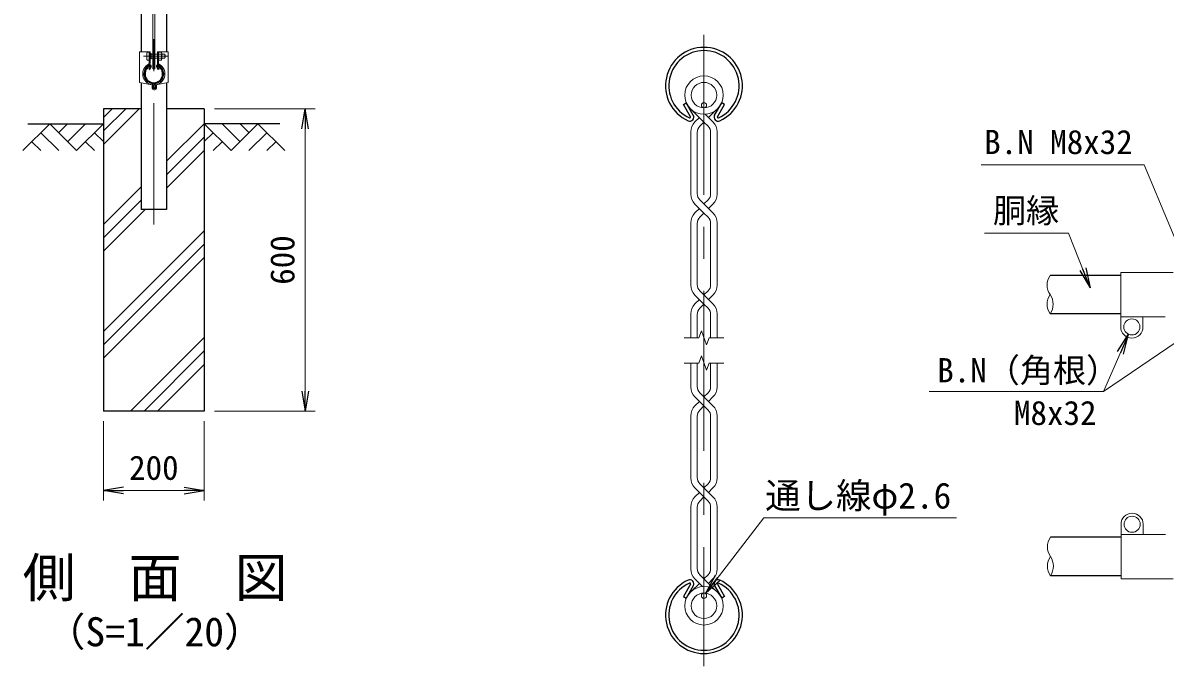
# Model space of a CAD drawing. Units: millimetres, scale not verified. Extents: x -4200 to 4200, y -2970 to 2970.
# Drawn here: x -303 to 1961, y -955 to 321 of the extents above; entities that cross this region are included whole.
import ezdxf
from ezdxf.enums import TextEntityAlignment as Align

# ---------------------------------------------------------------- set-up
doc = ezdxf.new("R2010")
doc.units = ezdxf.units.MM
doc.header["$LTSCALE"] = 10
doc.linetypes.add('USER1', pattern=[50.8, 31.75, -6.35, 6.35, -6.35])
for name, color, linetype, lineweight in [('0-0_D-TTL-TXT', 7, 'Continuous', 25), ('0-1_D-BMK', 2, 'USER1', 13), ('0-2_D-STR1', 1, 'Continuous', 25), ('0-3_D-STR-DIM', 7, 'Continuous', 13), ('0-4_0', 7, 'Continuous', 25), ('0-8_D-BGD', 7, 'Continuous', 25), ('0-9_D-STR4', 7, 'Continuous', 25), ('0-A_D-DCR-HCH', 7, 'Continuous', 13), ('0-B_D-STR3', 3, 'Continuous', 13), ('0-C_D-STR2', 7, 'Continuous', 13), ('0-D_D-STR-TXT', 7, 'Continuous', 13)]:
    doc.layers.add(name, color=color, linetype=linetype, lineweight=lineweight)
doc.styles.add('ＭＳ ゴシック', font='')
doc.styles.get('ＭＳ ゴシック').set_extended_font_data('MS Gothic')

# ---------------------------------------------------------------- blocks, each defined once
blk = doc.blocks.new('_Open')
at = {"layer": '0-4_0'}
blk.add_line((-10, 1.667), (0, 0), dxfattribs=at)
blk.add_lwpolyline([(-10, -1.667), (0, 0), (-10, 0)], dxfattribs=at)

msp = doc.modelspace()

# ---------------------------------------------------------------- linework, layer by layer
at = {"layer": '0-1_D-BMK'}
for p, q in [((-43.67, 1177.33), (-43.67, -79.73)), ((1046.96, 296.9), (1046.96, -955.42)), ((-64, 254.27), (-15.12, 254.27))]:
    msp.add_line(p, q, dxfattribs=at)
at = {"layer": '0-2_D-STR1'}
for p, q in [((-69.07, 664.77), (-69.07, 263.27)), ((-18.27, 664.77), (-18.27, 263.27)), ((-50.35, 234.6), (-53.85, 228.52)), ((-53.85, 228.52), (-52.47, 227.72)), ((-48.96, 233.8), (-52.47, 227.72)), ((-38.39, 233.8), (-34.88, 227.72)), ((-37, 234.6), (-33.49, 228.52)), ((-33.49, 228.52), (-34.88, 227.72)), ((-69.07, 201.6), (-69.07, -49.73)), ((-18.27, 201.6), (-18.27, -49.73)), ((1006.23, 158.69), (1011.79, 161.9)), ((1020.27, 134.38), (1006.23, 158.69)), ((1025.83, 137.59), (1011.79, 161.9)), ((1068.1, 137.59), (1082.14, 161.9)), ((1073.66, 134.38), (1087.7, 158.69)), ((1087.7, 158.69), (1082.14, 161.9)), ((-18.27, -49.73), (-69.07, -49.73)), ((1873.24, -180.49), (1733.24, -180.49)), ((1873.24, -256.69), (1733.24, -256.69)), ((1873.74, -699.86), (1733.74, -699.86)), ((1873.74, -776.06), (1733.74, -776.06)), ((1020.27, -792.9), (1006.23, -817.21)), ((1025.83, -796.11), (1011.79, -820.42)), ((1068.1, -796.11), (1082.14, -820.42)), ((1073.66, -792.9), (1087.7, -817.21)), ((1006.23, -817.21), (1011.79, -820.42)), ((1087.7, -817.21), (1082.14, -820.42))]:
    msp.add_line(p, q, dxfattribs=at)
for centre, radius, start, end in [((1046.97, 195.7), 76.2, 294.32478, 245.67522), ((1046.97, 195.7), 69.78, 294.32478, 245.67522), ((-43.67, 219.27), 19.05, 114.32478, 65.67522), ((-43.67, 219.27), 17.45, 114.32478, 65.67522), ((-50.69, 234.8), 2, 330, 114.32478), ((-50.69, 234.8), 0.401, 330, 114.32478), ((-36.65, 234.8), 2, 65.67522, 210), ((-36.65, 234.8), 0.401, 65.67522, 210), ((1018.88, 133.58), 8.02, 245.67522, 30), ((1075.05, 133.58), 8.02, 150, 294.32478), ((1018.88, 133.58), 1.6, 245.67522, 30), ((1075.05, 133.58), 1.6, 150, 294.32478), ((1046.97, -854.22), 76.2, 114.32478, 65.67522), ((1046.97, -854.22), 69.78, 114.32478, 65.67522), ((1018.88, -792.1), 8.02, 330, 114.32478), ((1018.88, -792.1), 1.6, 330, 114.32478), ((1075.05, -792.1), 8.02, 65.67522, 210), ((1075.05, -792.1), 1.6, 65.67522, 210)]:
    msp.add_arc(centre, radius, start, end, dxfattribs=at)
at = {"layer": '0-3_D-STR-DIM'}
for p, q in [((76.33, 150.27), (276.33, 150.27)), ((256.33, -409.73), (256.33, 110.27)), ((1041.83, -290.16), (1036.7, -304.26)), ((1052.1, -318.36), (1041.83, -290.16)), ((1007.83, -304.26), (1036.7, -304.26)), ((1057.23, -304.26), (1052.1, -318.36)), ((1057.23, -304.26), (1086.1, -304.26)), ((1007.83, -354.26), (1036.7, -354.26)), ((1041.83, -340.16), (1036.7, -354.26)), ((1052.1, -368.35), (1041.83, -340.16)), ((1057.23, -354.26), (1052.1, -368.35)), ((1057.23, -354.26), (1086.1, -354.26)), ((76.33, -449.73), (276.33, -449.73)), ((-143.67, -469.73), (-143.67, -627.05)), ((56.33, -469.73), (56.33, -627.05)), ((-103.67, -607.05), (16.33, -607.05))]:
    msp.add_line(p, q, dxfattribs=at)
for centre, start, end in [((1760.48, -199.54), 145.03504, 214.96496), ((1760.48, -237.64), 145.03422, 214.96578), ((1706, -237.64), 325.03504, 34.96496), ((1760.98, -718.91), 145.03504, 214.96496), ((1760.98, -757.01), 145.03422, 214.96578), ((1706.5, -757.01), 325.03504, 34.96496)]:
    msp.add_arc(centre, 33.24, start, end, dxfattribs=at)
at = {"layer": '0-8_D-BGD'}
for p, q in [((-293.67, 120.27), (-143.67, 120.27)), ((206.33, 120.27), (56.33, 120.27))]:
    msp.add_line(p, q, dxfattribs=at)
at = {"layer": '0-9_D-STR4'}
for p, q in [((-143.67, 150.27), (-143.67, -449.73)), ((-69.07, 150.27), (-143.67, 150.27)), ((56.33, 150.27), (-18.27, 150.27)), ((56.33, 150.27), (56.33, -449.73)), ((56.33, -449.73), (-143.67, -449.73))]:
    msp.add_line(p, q, dxfattribs=at)
at = {"layer": '0-A_D-DCR-HCH'}
for p, q in [((-143.67, 79.54), (-72.94, 150.27)), ((-143.67, 106.06), (-99.46, 150.27)), ((-143.67, 132.57), (-125.98, 150.27)), ((-250.1, 120.27), (-303.31, 67.06)), ((-250.1, 120.27), (-196.88, 67.06)), ((-232.36, 102.53), (-214.62, 120.27)), ((-214.62, 84.79), (-179.15, 120.27)), ((-196.88, 67.06), (-143.67, 120.27)), ((-18.27, 45.84), (56.33, 120.44)), ((109.54, 67.06), (56.33, 120.27)), ((127.28, 84.79), (91.8, 120.27)), ((162.75, 120.27), (109.54, 67.06)), ((145.11, 102.44), (127.28, 120.27)), ((162.75, 120.27), (215.96, 67.06)), ((-267.83, 102.53), (-232.2, 67.06)), ((-161.41, 102.53), (-143.67, 84.88)), ((-18.27, 19.33), (56.33, 93.93)), ((74.07, 102.53), (56.33, 84.88)), ((180.49, 102.53), (144.85, 67.06)), ((-285.57, 84.79), (-267.75, 67.06)), ((-179.15, 84.79), (-161.33, 67.06)), ((91.8, 84.79), (73.98, 67.06)), ((198.23, 84.79), (180.41, 67.06)), ((-18.27, -7.19), (56.33, 67.41)), ((-143.67, -79.56), (-69.07, -4.96)), ((-143.67, -106.07), (-69.07, -31.47)), ((-143.67, -132.59), (-60.81, -49.73)), ((-143.67, -291.69), (56.33, -91.69)), ((-143.67, -318.21), (56.33, -118.21)), ((-143.67, -344.72), (56.33, -144.72)), ((-89.58, -449.73), (56.33, -303.82)), ((-63.06, -449.73), (56.33, -330.34)), ((-36.55, -449.73), (56.33, -356.86))]:
    msp.add_line(p, q, dxfattribs=at)
at = {"layer": '0-B_D-STR3'}
for p, q in [((-45.92, 1136.27), (-45.92, 229.27)), ((-41.42, 1136.27), (-41.42, 229.27)), ((-72.22, 263.27), (-72.22, 202.18)), ((-72.22, 263.27), (-50.67, 263.27)), ((-57.77, 260.77), (-57.77, 247.77)), ((-52.97, 263.27), (-52.97, 240.44)), ((-50.67, 263.27), (-50.67, 240.44)), ((-48.97, 259.59), (-50.67, 259.59)), ((-48.97, 259.59), (-48.97, 248.95)), ((-48.97, 258.27), (-45.92, 258.27)), ((-48.97, 250.27), (-45.92, 250.27)), ((-41.42, 258.27), (-36.67, 258.27)), ((-41.42, 250.27), (-36.67, 250.27)), ((-36.67, 263.27), (-36.67, 240.44)), ((-36.67, 263.27), (-15.12, 263.27)), ((-34.37, 263.27), (-34.37, 240.44)), ((-28.87, 262.37), (-34.37, 262.37)), ((-28.87, 258.32), (-34.37, 258.32)), ((-28.87, 250.22), (-34.37, 250.22)), ((-27.87, 260.18), (-27.87, 248.23)), ((-27.87, 258.27), (-21.97, 258.27)), ((-27.87, 250.27), (-21.97, 250.27)), ((-21.97, 258.27), (-21.97, 250.27)), ((-15.12, 263.27), (-15.12, 202.18)), ((-48.97, 248.95), (-50.67, 248.95)), ((-45.92, 229.27), (-41.42, 229.27)), ((-28.87, 246.17), (-34.37, 246.17)), ((-72.22, 202.18), (-47.78, 197.66)), ((-46.97, 196.67), (-46.97, 191.27)), ((-44.67, 196.67), (-44.67, 191.27)), ((-43.67, 190.27), (-41.37, 190.27)), ((-43.67, 187.97), (-41.37, 187.97)), ((-42.67, 196.67), (-42.67, 191.77)), ((-42.67, 191.77), (-40.37, 191.77)), ((-40.37, 196.67), (-40.37, 191.27)), ((-40.37, 196.67), (-38.07, 196.67)), ((-15.12, 202.18), (-39.56, 197.66)), ((-38.07, 196.67), (-38.07, 191.27)), ((1873.24, -174.59), (1873.24, -262.59)), ((1976.84, -174.59), (1873.24, -174.59)), ((1873.24, -262.59), (1873.24, -282.59)), ((1961.24, -262.59), (1873.24, -262.59)), ((1917.24, -262.59), (1917.24, -282.59)), ((1873.74, -693.96), (1873.74, -673.96)), ((1917.74, -693.96), (1917.74, -673.96)), ((1873.74, -781.96), (1873.74, -693.96)), ((1961.74, -693.96), (1873.74, -693.96)), ((1977.34, -781.96), (1873.74, -781.96))]:
    msp.add_line(p, q, dxfattribs=at)
for centre, radius in [((1046.96, 157.11), 5.2), ((1895.24, -282.59), 16), ((1895.74, -673.96), 16), ((1046.96, -815.63), 5.2)]:
    msp.add_circle(centre, radius, dxfattribs=at)
for centre, radius, start, end in [((-30.41, 260.34), 2.54, 307.21089, 52.78911), ((-36.57, 254.27), 8.7, 332.26063, 27.73937), ((-30.42, 248.19), 2.55, 307.42505, 52.57495), ((-29.47, 254.27), 8.5, 331.92751, 28.07249), ((-43.67, 219.27), 22, 118.0884, 259.22478), ((-43.67, 219.27), 19.7, 118.0884, 259.22478), ((-54.97, 240.44), 2, 298.0884, 0), ((-54.97, 240.44), 4.3, 298.0884, 0), ((-43.67, 219.27), 19.7, 280.77522, 61.9116), ((-43.67, 219.27), 22, 280.77522, 61.9116), ((-32.37, 240.44), 4.3, 180, 241.9116), ((-32.37, 240.44), 2, 180, 241.9116), ((-47.97, 196.67), 1, 0, 79.22478), ((-47.97, 196.67), 3.3, 0, 79.22478), ((-43.67, 191.27), 3.3, 180, 270), ((-43.67, 191.27), 1, 180, 270), ((-39.37, 196.67), 3.3, 100.77522, 180), ((-41.37, 191.27), 3.3, 270, 0), ((-41.37, 191.27), 1, 270, 0), ((-39.37, 196.67), 1, 100.77522, 180), ((1895.24, -282.59), 22, 180, 0), ((1895.74, -673.96), 22, 0, 180)]:
    msp.add_arc(centre, radius, start, end, dxfattribs=at)
for centre, start_param, end_param in [((-52.97, 260.77), 1.5707963, 3.1415927), ((-52.97, 247.77), 3.1415927, 4.712389)]:
    msp.add_ellipse(centre, major_axis=(4.8, 0), ratio=0.3125, start_param=start_param, end_param=end_param, dxfattribs=at)
at = {"layer": '0-C_D-STR2'}
for p, q in [((1046.96, 123.64), (1023.24, 147.37)), ((1064.85, 123.9), (1049.59, 139.17)), ((1056.04, 132.72), (1070.69, 147.37)), ((1029.08, 123.9), (1037.89, 132.72)), ((1038.86, 115.54), (1046.96, 123.64)), ((1055.07, 115.54), (1046.96, 123.64)), ((1020.88, 104.1), (1020.88, -19.14)), ((1033.71, 103.1), (1033.71, -18.14)), ((1060.22, 103.1), (1060.22, -18.14)), ((1073.05, 104.1), (1073.05, -19.14)), ((1046.96, -56.83), (1029.08, -38.94)), ((1064.85, -56.57), (1038.86, -30.58)), ((1055.07, -30.58), (1046.96, -38.68)), ((1064.85, -38.94), (1056.04, -47.76)), ((1037.89, -47.76), (1029.08, -56.57)), ((1029.08, -56.57), (1037.89, -47.76)), ((1038.86, -64.93), (1046.96, -56.83)), ((1055.07, -64.93), (1046.96, -56.83)), ((1020.88, -76.37), (1020.88, -199.62)), ((1033.71, -77.38), (1033.71, -198.61)), ((1060.22, -77.38), (1060.22, -198.61)), ((1073.05, -76.37), (1073.05, -199.62)), ((1046.96, -237.31), (1029.08, -219.42)), ((1064.85, -237.04), (1038.86, -211.05)), ((1055.07, -211.05), (1046.96, -219.16)), ((1064.85, -219.42), (1056.04, -228.23)), ((1037.89, -228.23), (1029.08, -237.04)), ((1029.08, -237.04), (1037.89, -228.23)), ((1038.86, -245.41), (1046.96, -237.31)), ((1055.07, -245.41), (1046.96, -237.31)), ((1020.88, -256.84), (1020.88, -304.26)), ((1033.71, -257.85), (1033.71, -304.26)), ((1060.22, -257.85), (1060.22, -304.26)), ((1073.05, -256.84), (1073.05, -304.26)), ((1020.88, -401.67), (1020.88, -354.26)), ((1033.71, -400.67), (1033.71, -354.26)), ((1060.22, -400.67), (1060.22, -354.26)), ((1073.05, -401.67), (1073.05, -354.26)), ((1055.07, -447.46), (1029.08, -421.47)), ((1064.85, -439.1), (1038.86, -413.11)), ((1055.07, -413.11), (1046.96, -421.21)), ((1064.85, -421.47), (1056.04, -430.29)), ((1037.89, -430.29), (1029.08, -439.1)), ((1046.96, -439.36), (1038.86, -447.46)), ((1020.88, -582.15), (1020.88, -458.9)), ((1033.71, -581.14), (1033.71, -459.91)), ((1060.22, -581.14), (1060.22, -459.91)), ((1073.05, -582.15), (1073.05, -458.9)), ((1055.07, -627.94), (1029.08, -601.95)), ((1037.89, -610.76), (1029.08, -619.57)), ((1064.85, -619.57), (1038.86, -593.58)), ((1055.07, -593.58), (1046.96, -601.69)), ((1064.85, -601.95), (1056.04, -610.76)), ((1046.96, -619.84), (1038.86, -627.94)), ((1020.88, -762.62), (1020.88, -639.37)), ((1033.71, -761.61), (1033.71, -640.38)), ((1060.22, -761.61), (1060.22, -640.38)), ((1073.05, -762.62), (1073.05, -639.37)), ((1037.89, -791.23), (1023.24, -805.89)), ((1029.08, -782.42), (1044.34, -797.69)), ((1038.86, -774.06), (1070.69, -805.89)), ((1055.07, -774.06), (1046.96, -782.16)), ((1064.85, -782.42), (1056.04, -791.23))]:
    msp.add_line(p, q, dxfattribs=at)
for centre, radius in [((1046.96, 177.18), 38.1), ((1046.96, 177.18), 25.27), ((1046.96, -835.7), 38.1), ((1046.96, -835.7), 25.27)]:
    msp.add_circle(centre, radius, dxfattribs=at)
for centre, radius, start, end in [((1048.88, 104.1), 28, 135, 180), ((1048.88, 104.1), 15.2, 131.19984, 183.80396), ((1045.05, 104.1), 15.2, 356.19604, 48.80016), ((1045.05, 104.1), 28, 0, 45), ((1048.88, -19.14), 28, 180, 225), ((1048.88, -19.14), 15.2, 176.19604, 228.80016), ((1045.05, -19.14), 15.2, 311.19984, 3.80396), ((1045.05, -19.14), 28, 315, 0), ((1048.88, -76.37), 28, 135, 180), ((1048.88, -76.37), 15.2, 131.19984, 183.80396), ((1045.05, -76.37), 15.2, 356.19604, 48.80016), ((1045.05, -76.37), 28, 0, 45), ((1048.88, -199.62), 28, 180, 225), ((1048.88, -199.62), 15.2, 176.19604, 228.80016), ((1045.05, -199.62), 15.2, 311.19984, 3.80396), ((1045.05, -199.62), 28, 315, 0), ((1048.88, -256.84), 28, 135, 180), ((1048.88, -256.84), 15.2, 131.19984, 183.80396), ((1045.05, -256.84), 15.2, 356.19604, 48.80016), ((1045.05, -256.84), 28, 0, 45), ((1048.88, -401.67), 28, 180, 225), ((1048.88, -401.67), 15.2, 176.19604, 228.80016), ((1045.05, -401.67), 15.2, 311.19984, 3.80396), ((1045.05, -401.67), 28, 315, 0), ((1048.88, -458.9), 28, 135, 180), ((1048.88, -458.9), 15.2, 131.19984, 183.80396), ((1045.05, -458.9), 15.2, 356.19604, 48.80016), ((1045.05, -458.9), 28, 0, 45), ((1048.88, -582.15), 28, 180, 225), ((1048.88, -582.15), 15.2, 176.19604, 228.80016), ((1045.05, -582.15), 15.2, 311.19984, 3.80396), ((1045.05, -582.15), 28, 315, 0), ((1048.88, -639.37), 28, 135, 180), ((1048.88, -639.37), 15.2, 131.19984, 183.80396), ((1045.05, -639.37), 15.2, 356.19604, 48.80016), ((1045.05, -639.37), 28, 0, 45), ((1048.88, -762.62), 28, 180, 225), ((1048.88, -762.62), 15.2, 176.19604, 228.80016), ((1045.05, -762.62), 15.2, 311.19984, 3.80396), ((1045.05, -762.62), 28, 315, 0)]:
    msp.add_arc(centre, radius, start, end, dxfattribs=at)
at = {"layer": '0-D_D-STR-TXT'}
for points in [[(1596.82, 39.06), (1919.88, 39.06), (2021.37, -204.69)], [(1602.94, -96.58), (1769.96, -96.58), (1811.95, -203.45)], [(1493.23, -410.93), (1839.3, -410.93), (2003.38, -298.75)], [(1493.23, -410.93), (1839.3, -410.93), (1888.05, -299.1)], [(1547.84, -661.4), (1165.91, -661.4), (1051.36, -809.93)]]:
    msp.add_lwpolyline(points, dxfattribs=at)

# ---------------------------------------------------------------- block references
at = {"layer": '0-3_D-STR-DIM', "xscale": 4, "yscale": 4}
for p, rotation in [((256.33, 150.27), 90), ((256.33, -449.73), 270), ((-143.67, -607.05), 180)]:
    msp.add_blockref('_Open', p, dxfattribs=dict(at, rotation=rotation))
msp.add_blockref('_Open', (56.33, -607.05), dxfattribs=at)
at = {"layer": '0-D_D-STR-TXT', "xscale": 4, "yscale": 4}
for p, rotation in [((1812.68, -205.31), 291.44911), ((1888.85, -297.26), 66.44646), ((1050.14, -811.51), 232.35992)]:
    msp.add_blockref('_Open', p, dxfattribs=dict(at, rotation=rotation))

# ---------------------------------------------------------------- texts
at = {"layer": '0-0_D-TTL-TXT', "style": 'ＭＳ ゴシック'}
for s, height, p in [('側\u3000面\u3000図', 76.98, (-303.57, -841.34)), ('（S=1／20）', 57.7, (-258.09, -933.32))]:
    msp.add_text(s, height=height, dxfattribs=at).set_placement(p, align=Align.BOTTOM_LEFT)
at = {"layer": '0-3_D-STR-DIM', "style": 'ＭＳ ゴシック'}
msp.add_text('600', height=48.09, rotation=90, dxfattribs=at).set_placement((249.58, -198.98), align=Align.BOTTOM_LEFT)
msp.add_text('200', height=48.09, dxfattribs=at).set_placement((-92.67, -600.3), align=Align.BOTTOM_LEFT)
at = {"layer": '0-D_D-STR-TXT', "style": 'ＭＳ ゴシック'}
for s, height, p in [('B.N M8x32', 48.09, (1602.56, 45.77)), ('胴縁', 48.09, (1619.87, -90.29)), ('B.N（角根）', 48.09, (1509.47, -407)), ('M8x32', 48.09, (1661.55, -491.58)), ('通し線φ2.6', 51.45, (1168.5, -658.29))]:
    msp.add_text(s, height=height, dxfattribs=at).set_placement(p, align=Align.BOTTOM_LEFT)

doc.saveas('drawing.dxf')
